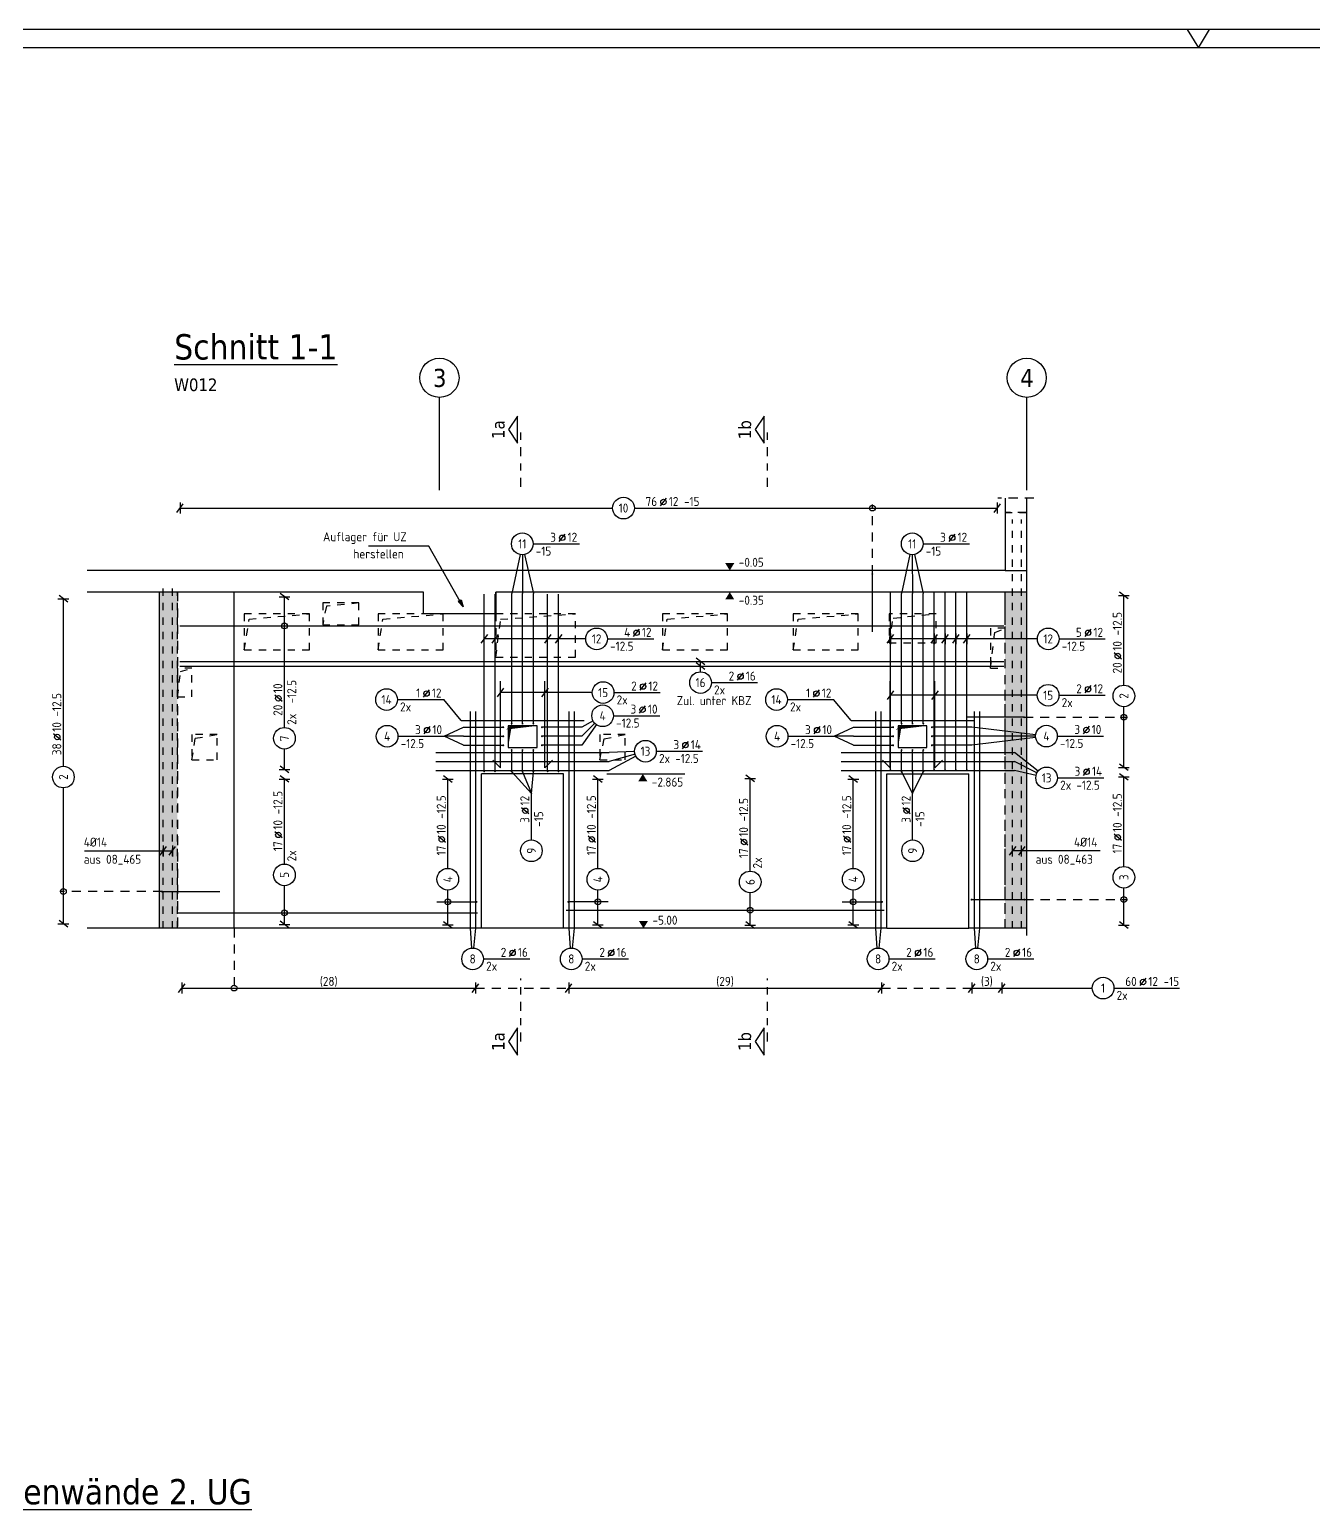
# Model space of a CAD drawing. Extents: x 40 to 126.2, y 46.1 to 88.1.
# Drawn here: x 53.51 to 71.27, y 67.64 to 88.1 of the extents above; entities that cross this region are included whole.
import ezdxf
from ezdxf.enums import TextEntityAlignment as Align

# ---------------------------------------------------------------- set-up
doc = ezdxf.new("R2010")
doc.units = 0
doc.header["$LTSCALE"] = 0.5
for name, pattern in [('AUSGEZOGEN', [1000.01, 1000, 0.01]), ('DASHDOTSMALL', [1.05, 0.5, -0.25, 0.05, -0.25]), ('DOT', [0.175, 0.05, -0.125]), ('HIDDEN', [0.375, 0.25, -0.125]), ('HIDDEN2', [0.187, 0.125, -0.062]), ('PUNKT', [0.175, 0.05, -0.125]), ('STRICHPUNKT2', [0.55, 0.25, -0.125, 0.05, -0.125]), ('VERDECKT', [0.375, 0.25, -0.125])]:
    doc.linetypes.add(name, pattern=pattern)
for name, color, linetype in [('ACHSEN', 7, 'Continuous'), ('AFU', 7, 'Continuous'), ('BETON', 7, 'Continuous'), ('DRUEBER', 7, 'Continuous'), ('grau_mittel', 7, 'Continuous'), ('HILFE', 7, 'Continuous'), ('koten', 7, 'Continuous'), ('RAHMEN', 7, 'Continuous'), ('RND', 7, 'Continuous'), ('SCHATTEN', 15, 'Continuous'), ('SCHNITTE', 7, 'Continuous'), ('SFP_Achsen', 7, 'Continuous'), ('TEXT', 7, 'Continuous'), ('VERDECKT', 7, 'Continuous'), ('WBZ', 7, 'Continuous')]:
    doc.layers.add(name, color=color, linetype=linetype)
doc.styles.add('helv', font='tahoma.ttf')
doc.styles.add('txt', font='isocp.shx')
doc.linetypes.add('AFU_50K', pattern='A,0.15,["/",Standard,S=0.2,R=0,X=-0.01,Y=-0.1],0.07,["/",Standard,S=0.2,R=0,X=-0.01,Y=-0.1],0.15', length=0.37)
doc.linetypes.add('AFU_50L', pattern='A,0.75,["/",Standard,S=0.2,R=0,X=-0.01,Y=-0.1],0.07,["/",Standard,S=0.2,R=0,X=-0.01,Y=-0.1],0.75', length=1.57)

# ---------------------------------------------------------------- blocks, each defined once
blk = doc.blocks.new('DINA0')
at = {"layer": 'RAHMEN'}
blk.add_line((118.9, 84.1), (0, 84.1), dxfattribs=at)
at = {"layer": 'RAHMEN', "color": 7, "linetype": 'Continuous'}
for p, q in [((59.14, 84.1), (59.45, 83.6)), ((59.45, 83.6), (59.76, 84.1))]:
    blk.add_line(p, q, dxfattribs=at)
at = {"layer": 'RAHMEN', "color": 5}
blk.add_line((118.4, 83.6), (2, 83.6), dxfattribs=at)
blk = doc.blocks.new('OKRD_O')
at = {"color": 0, "linetype": 'ByBlock'}
blk.add_solid([(-0.125, 0.202), (0.125, 0.202), (0, 0)], dxfattribs=at)
at = {"color": 0, "linetype": 'ByBlock', "style": 'txt'}
blk.add_attdef('OKRD', (0.25, 0.1), '', height=0.25, dxfattribs=at)
blk = doc.blocks.new('OKRD_U')
at = {"color": 0, "linetype": 'ByBlock'}
blk.add_solid([(-0.125, -0.202), (0.125, -0.202), (0, 0)], dxfattribs=at)
at = {"color": 0, "linetype": 'ByBlock', "style": 'txt'}
blk.add_attdef('OKRD', (0.25, -0.35), '', height=0.25, dxfattribs=at)
blk = doc.blocks.new('lei_gre')
at = {"layer": 'RND', "color": 7, "linetype": 'Continuous'}
for p, q in [((-0.09, -0.12), (0.09, 0.12)), ((0, 0.15), (0, -0.15))]:
    blk.add_line(p, q, dxfattribs=at)
blk = doc.blocks.new('Pfeillinie')
at = {"layer": 'TEXT', "linetype": 'Continuous'}
blk.add_hatch(color=7, dxfattribs=at).paths.add_polyline_path([(0, 0), (-0.8, 0.2), (-0.8, 0), (-0.8, -0.2)])
at = {"layer": 'TEXT', "color": 7, "linetype": 'Continuous'}
for p, q in [((-0.8, 0), (-0.8, 0.2)), ((-0.8, 0.2), (0, 0)), ((-0.8, 0), (-0.8, -0.2)), ((-0.8, -0.2), (0, 0))]:
    blk.add_line(p, q, dxfattribs=at)
blk = doc.blocks.new('RND_LEI')
at = {"layer": 'RND', "color": 7, "linetype": 'Continuous'}
blk.add_line((1.022, 0.066), (1.19, 0.27), dxfattribs=at)
for centre, radius in [((0, 0), 0.3), ((1.106, 0.168), 0.075)]:
    blk.add_circle(centre, radius, dxfattribs=at)
at = {"layer": 'RND', "color": 7, "linetype": 'Continuous', "style": 'txt'}
blk.add_attdef('POSL', text='', height=0.25, dxfattribs=at).set_placement((0, 0), align=Align.MIDDLE)
blk.add_attdef('ANZ', text='', height=0.25, dxfattribs=at).set_placement((0.931, 0.057), align=Align.RIGHT)
for tag, p in [('DUM', (1.253, 0.057)), ('ABSTD', (1.674, 0.057)), ('POSTXT', (0.374, -0.327))]:
    blk.add_attdef(tag, p, '', height=0.25, dxfattribs=at)
blk = doc.blocks.new('SCHN-2')
at = {"layer": 'SCHNITTE', "color": 6, "linetype": 'Continuous'}
blk.add_lwpolyline([(0.378, 0.088), (0, 0.34), (-0.378, 0.088)], close=True, dxfattribs=at)
at = {"layer": 'SCHNITTE', "color": 1, "linetype": 'DASHDOTSMALL', "style": 'helv'}
blk.add_attdef('SCHN-2', text='', height=0.35, dxfattribs=at).set_placement((0, 0.45), align=Align.CENTER)

msp = doc.modelspace()

# ---------------------------------------------------------------- hatches: boundary and pattern name
at = {"layer": 'grau_mittel'}
for points in [[(55.3058, 75.6732), (55.5558, 75.6732), (55.5558, 80.3232), (55.3058, 80.3232)], [(67.3058, 80.3232), (67.0058, 80.3232), (67.0058, 75.6732), (67.3058, 75.6732)]]:
    msp.add_hatch(color=61, dxfattribs=at).paths.add_polyline_path(points)

# ---------------------------------------------------------------- linework, layer by layer
at = {"layer": 'ACHSEN', "color": 140, "linetype": 'AUSGEZOGEN'}
for p, q in [((59.1808, 81.7322), (59.1808, 83.0171)), ((67.3058, 81.7322), (67.3058, 83.0171))]:
    msp.add_line(p, q, dxfattribs=at)
at = {"layer": 'AFU', "color": 8, "linetype": 'AFU_50K'}
msp.add_line((67.0058, 80.6232), (67.3058, 80.6232), dxfattribs=at)
at = {"layer": 'AFU', "color": 8, "linetype": 'AFU_50L'}
for p, q in [((58.9608, 80.3232), (55.3058, 80.3232)), ((58.9608, 80.0232), (58.9608, 80.3232)), ((67.3058, 80.3232), (59.9608, 80.3232)), ((59.9608, 80.3232), (59.9608, 80.0232)), ((59.9608, 80.0232), (58.9608, 80.0232)), ((59.7608, 75.6732), (55.3058, 75.6732)), ((65.3708, 75.6732), (60.8958, 75.6732)), ((67.3058, 75.6732), (66.5058, 75.6732))]:
    msp.add_line(p, q, dxfattribs=at)
at = {"layer": 'BETON', "color": 6, "linetype": 'AUSGEZOGEN'}
for p, q in [((67.0058, 81.6232), (67.0058, 80.6232)), ((67.3058, 75.5732), (67.3058, 81.6232)), ((67.0058, 80.6232), (54.3058, 80.6232)), ((55.3058, 80.3232), (54.3058, 80.3232)), ((55.3058, 75.6732), (55.3058, 80.3232)), ((59.7608, 75.6732), (59.7608, 77.8082)), ((60.8958, 77.8082), (59.7608, 77.8082)), ((60.8958, 75.6732), (60.8958, 77.8082)), ((65.3708, 75.6732), (65.3708, 77.8082)), ((65.3708, 77.8082), (66.5058, 77.8082)), ((66.5058, 75.6732), (66.5058, 77.8082)), ((55.3058, 75.6732), (54.3058, 75.6732)), ((60.8958, 75.6732), (59.7608, 75.6732)), ((65.3708, 75.6732), (66.5058, 75.6732))]:
    msp.add_line(p, q, dxfattribs=at)
for points in [[(60.1308, 78.4732), (60.1308, 78.1732), (60.5308, 78.1732), (60.5308, 78.4732)], [(65.5258, 78.4732), (65.5258, 78.1732), (65.9258, 78.1732), (65.9258, 78.4732)]]:
    msp.add_lwpolyline(points, close=True, dxfattribs=at)
at = {"layer": 'DRUEBER', "color": 7, "linetype": 'DOT'}
for p, q in [((67.0058, 81.4232), (67.3058, 81.4232)), ((59.9608, 80.0232), (58.9608, 80.0232))]:
    msp.add_line(p, q, dxfattribs=at)
at = {"layer": 'DRUEBER', "color": 7, "linetype": 'PUNKT'}
for p, q in [((55.5558, 75.6732), (55.5558, 80.3232)), ((58.9608, 80.3232), (55.5558, 80.3232)), ((58.9608, 80.0232), (58.9608, 80.3232)), ((67.0058, 80.3232), (59.9608, 80.3232)), ((59.9608, 80.0232), (59.9608, 80.3232)), ((67.0058, 75.6732), (67.0058, 80.3232))]:
    msp.add_line(p, q, dxfattribs=at)
at = {"layer": 'HILFE', "color": 102, "linetype": 'HIDDEN'}
msp.add_line((67.4058, 81.6232), (66.9058, 81.6232), dxfattribs=at)
at = {"layer": 'HILFE', "color": 102, "linetype": 'AUSGEZOGEN'}
for p, q in [((61.4942, 77.8082), (62.5749, 77.8082)), ((54.2708, 76.7434), (55.4853, 76.7434)), ((68.3239, 76.7434), (67.1094, 76.7434))]:
    msp.add_line(p, q, dxfattribs=at)
at = {"layer": 'RND', "color": 7, "linetype": 'AUSGEZOGEN'}
for p, q in [((55.592, 81.4861), (61.5769, 81.4861)), ((61.8769, 81.4861), (66.8982, 81.4861)), ((60.4768, 80.9912), (61.1168, 80.9912)), ((65.8718, 80.9912), (66.5118, 80.9912)), ((57.0358, 78.4512), (57.0358, 80.2604)), ((68.6497, 79.0369), (68.6497, 80.2759)), ((53.9771, 77.9161), (53.9771, 80.2316)), ((61.5049, 79.6764), (62.1449, 79.6764)), ((67.7528, 79.6764), (68.3928, 79.6764)), ((62.9428, 79.0715), (63.5828, 79.0715)), ((58.5989, 78.8365), (59.2389, 78.8365)), ((61.5948, 78.9334), (62.2348, 78.9334)), ((63.9939, 78.8365), (64.6339, 78.8365)), ((67.7522, 78.8962), (68.3922, 78.8962)), ((61.5882, 78.6139), (62.2282, 78.6139)), ((68.6497, 77.8995), (68.6497, 78.7369)), ((58.607, 78.3302), (59.247, 78.3302)), ((64.002, 78.3302), (64.642, 78.3302)), ((67.7281, 78.3324), (68.3681, 78.3324)), ((57.0358, 77.8706), (57.0358, 78.1512)), ((62.1811, 78.1233), (62.8211, 78.1233)), ((53.9771, 75.7352), (53.9771, 77.6161)), ((57.0358, 76.562), (57.0358, 77.7381)), ((59.2958, 76.5015), (59.2958, 77.7352)), ((61.3728, 76.5015), (61.3728, 77.7352)), ((63.4797, 76.4641), (63.4797, 77.7465)), ((64.9058, 76.5015), (64.9058, 77.7352)), ((67.7314, 77.7543), (68.3714, 77.7543)), ((68.6497, 76.5288), (68.6497, 77.7666)), ((60.452, 76.8966), (60.452, 77.5366)), ((65.7272, 76.8966), (65.7272, 77.5366)), ((57.0358, 75.727), (57.0358, 76.262)), ((59.2958, 75.7193), (59.2958, 76.2015)), ((61.3728, 75.7193), (61.3728, 76.2015)), ((63.4797, 75.7167), (63.4797, 76.1641)), ((64.9058, 75.7193), (64.9058, 76.2015)), ((68.6497, 75.7159), (68.6497, 76.2288)), ((59.7898, 75.2502), (60.4298, 75.2502)), ((61.1545, 75.2502), (61.7945, 75.2502)), ((65.3998, 75.2502), (66.0398, 75.2502)), ((66.7645, 75.2502), (67.4045, 75.2502)), ((55.6169, 74.8472), (59.6798, 74.8472)), ((60.9692, 74.8472), (65.2947, 74.8472)), ((66.5468, 74.8472), (66.9607, 74.8472)), ((66.9607, 74.8472), (68.2121, 74.8472)), ((68.5121, 74.8472), (69.4183, 74.8472))]:
    msp.add_line(p, q, dxfattribs=at)
at = {"layer": 'RND', "color": 102, "linetype": 'VERDECKT'}
for p, q in [((65.1699, 80.5731), (65.1699, 81.5361)), ((67.2682, 78.5938), (68.6997, 78.5938)), ((55.3434, 76.1816), (53.9271, 76.1816)), ((67.2734, 76.0712), (68.6997, 76.0712)), ((56.3397, 75.6732), (56.3397, 74.7972))]:
    msp.add_line(p, q, dxfattribs=at)
at = {"layer": 'RND', "color": 102, "linetype": 'AUSGEZOGEN'}
for p, q in [((60.2954, 80.8445), (60.1797, 80.3043)), ((60.3275, 80.8412), (60.3297, 80.3043)), ((60.3594, 80.8448), (60.4797, 80.3043)), ((65.6904, 80.8445), (65.5747, 80.3043)), ((65.7225, 80.8412), (65.7247, 80.3043)), ((65.7544, 80.8448), (65.8747, 80.3043)), ((61.2049, 79.6764), (59.7996, 79.6764)), ((67.4528, 79.6764), (65.4201, 79.6764)), ((62.7928, 79.2215), (62.7928, 79.3627)), ((59.4808, 78.5463), (59.2389, 78.8365)), ((61.2948, 78.9334), (60.0234, 78.9334)), ((64.8758, 78.5463), (64.6339, 78.8365)), ((67.4522, 78.8962), (65.4184, 78.8962)), ((59.247, 78.3302), (59.5126, 78.4552)), ((61.3067, 78.5417), (61.149, 78.4552)), ((61.3311, 78.5088), (61.149, 78.3302)), ((61.3515, 78.4914), (61.149, 78.2052)), ((64.642, 78.3302), (64.9076, 78.4552)), ((67.4292, 78.3501), (66.544, 78.4552)), ((59.5126, 78.2052), (59.247, 78.3302)), ((59.5126, 78.3302), (59.247, 78.3302)), ((64.9076, 78.2052), (64.642, 78.3302)), ((64.9076, 78.3302), (64.642, 78.3302)), ((67.4281, 78.3321), (66.544, 78.3302)), ((67.4293, 78.3141), (66.544, 78.2052)), ((61.8812, 78.1178), (61.5283, 78.1048)), ((61.8868, 78.0821), (61.5283, 77.9798)), ((61.8988, 78.0526), (61.5283, 77.8548)), ((67.4637, 77.8473), (67.1383, 78.1048)), ((60.1797, 77.8393), (60.452, 77.5366)), ((60.3297, 77.8393), (60.452, 77.5366)), ((60.452, 77.5366), (60.4797, 77.8393)), ((65.5747, 77.8393), (65.7272, 77.5366)), ((65.7247, 77.8393), (65.7272, 77.5366)), ((65.7272, 77.5366), (65.8747, 77.8393)), ((67.4477, 77.8223), (67.1383, 77.9798)), ((67.4351, 77.7875), (67.1383, 77.8548)), ((59.6287, 75.3998), (59.6084, 75.6732)), ((59.6552, 75.3995), (59.6834, 75.6732)), ((60.9935, 75.3998), (60.9732, 75.6732)), ((61.0199, 75.3995), (61.0482, 75.6732)), ((65.2387, 75.3998), (65.2184, 75.6732)), ((65.2652, 75.3995), (65.2934, 75.6732)), ((66.6035, 75.3998), (66.5832, 75.6732)), ((66.6299, 75.3995), (66.6582, 75.6732))]:
    msp.add_line(p, q, dxfattribs=at)
at = {"layer": 'RND', "color": 7, "linetype": 'VERDECKT'}
for p, q in [((59.6798, 74.8472), (60.9692, 74.8472)), ((65.2947, 74.8472), (66.5468, 74.8472))]:
    msp.add_line(p, q, dxfattribs=at)
at = {"layer": 'RND', "color": 1, "linetype": 'HIDDEN2'}
for points in [[(67.1094, 75.6732), (67.1094, 81.3282)], [(67.2353, 75.6732), (67.2353, 81.3282)], [(55.3594, 75.6732), (55.3594, 80.4232)], [(55.4853, 75.6732), (55.4853, 80.4232)]]:
    msp.add_lwpolyline(points, dxfattribs=at)
at = {"layer": 'RND', "color": 102, "linetype": 'AUSGEZOGEN'}
msp.add_lwpolyline([(59.5099, 80.1182), (59.0355, 80.9594), (58.2001, 80.9594)], dxfattribs=at)
at = {"layer": 'RND', "color": 7, "linetype": 'AUSGEZOGEN'}
for points, const_width in [([(65.1637, 80.5731, 1), (65.1762, 80.5731, 1)], 0.0125), ([(67.2752, 78.5938, 1), (67.2612, 78.5938, 1)], 0.014), ([(60.0556, 78.4552, 1), (60.0696, 78.4552, 1)], 0.014), ([(60.1735, 78.5043, 1), (60.186, 78.5043, 1)], 0.0125), ([(60.3235, 78.5043, 1), (60.336, 78.5043, 1)], 0.0125), ([(60.4735, 78.5043, 1), (60.486, 78.5043, 1)], 0.0125), ([(60.606, 78.4552, -1), (60.592, 78.4552, -1)], 0.014), ([(65.4506, 78.4552, 1), (65.4646, 78.4552, 1)], 0.014), ([(65.5685, 78.5043, 1), (65.581, 78.5043, 1)], 0.0125), ([(65.7185, 78.5043, 1), (65.731, 78.5043, 1)], 0.0125), ([(65.8685, 78.5043, 1), (65.881, 78.5043, 1)], 0.0125), ([(66.001, 78.4552, -1), (65.987, 78.4552, -1)], 0.014), ([(60.0556, 78.3302, 1), (60.0696, 78.3302, 1)], 0.014), ([(60.0556, 78.2052, 1), (60.0696, 78.2052, 1)], 0.014), ([(60.606, 78.3302, -1), (60.592, 78.3302, -1)], 0.014), ([(60.606, 78.2052, -1), (60.592, 78.2052, -1)], 0.014), ([(65.4506, 78.3302, 1), (65.4646, 78.3302, 1)], 0.014), ([(65.4506, 78.2052, 1), (65.4646, 78.2052, 1)], 0.014), ([(66.001, 78.3302, -1), (65.987, 78.3302, -1)], 0.014), ([(66.001, 78.2052, -1), (65.987, 78.2052, -1)], 0.014), ([(60.1735, 78.1393, 1), (60.186, 78.1393, 1)], 0.0125), ([(60.3235, 78.1393, 1), (60.336, 78.1393, 1)], 0.0125), ([(60.4735, 78.1393, 1), (60.486, 78.1393, 1)], 0.0125), ([(65.5685, 78.1393, 1), (65.581, 78.1393, 1)], 0.0125), ([(65.7185, 78.1393, 1), (65.731, 78.1393, 1)], 0.0125), ([(65.8685, 78.1393, 1), (65.881, 78.1393, 1)], 0.0125), ([(59.8058, 77.8444, -1), (59.7933, 77.8444, -1)], 0.0125), ([(59.9558, 77.8444, -1), (59.9433, 77.8444, -1)], 0.0125), ([(60.1735, 77.8393, 1), (60.186, 77.8393, 1)], 0.0125), ([(60.3235, 77.8393, 1), (60.336, 77.8393, 1)], 0.0125), ([(60.4735, 77.8393, 1), (60.486, 77.8393, 1)], 0.0125), ([(60.6713, 77.8444, 1), (60.6838, 77.8444, 1)], 0.0125), ([(60.8213, 77.8444, 1), (60.8338, 77.8444, 1)], 0.0125), ([(65.4264, 77.8623, -1), (65.4139, 77.8623, -1)], 0.0125), ([(65.5685, 77.8393, 1), (65.581, 77.8393, 1)], 0.0125), ([(65.7185, 77.8393, 1), (65.731, 77.8393, 1)], 0.0125), ([(65.8685, 77.8393, 1), (65.881, 77.8393, 1)], 0.0125), ([(66.0203, 77.8623, 1), (66.0328, 77.8623, 1)], 0.0125), ([(66.1703, 77.8623, 1), (66.1828, 77.8623, 1)], 0.0125), ([(66.3203, 77.8623, 1), (66.3328, 77.8623, 1)], 0.0125), ([(66.4703, 77.8623, 1), (66.4828, 77.8623, 1)], 0.0125), ([(55.3364, 76.1816, 1), (55.3504, 76.1816, 1)], 0.014), ([(59.6856, 76.0391, 1), (59.6996, 76.0391, 1)], 0.014), ([(60.971, 76.0391, -1), (60.957, 76.0391, -1)], 0.014), ([(65.2956, 76.0391, 1), (65.3096, 76.0391, 1)], 0.014), ([(66.5364, 76.0712, 1), (66.5504, 76.0712, 1)], 0.014), ([(67.2664, 76.0712, 1), (67.2804, 76.0712, 1)], 0.014)]:
    msp.add_lwpolyline(points, format="xyb", close=True, dxfattribs=dict(at, const_width=const_width))
at = {"layer": 'RND', "color": 1, "linetype": 'AUSGEZOGEN'}
for points in [[(65.1699, 79.7731), (65.1699, 80.5731)], [(56.3397, 75.6732), (56.3397, 80.3232)], [(59.7996, 77.8444), (59.7996, 80.2944)], [(59.9496, 77.8444), (59.9496, 80.2944)], [(60.1797, 78.5043), (60.1797, 80.3043)], [(60.3297, 78.5043), (60.3297, 80.3043)], [(60.4797, 78.5043), (60.4797, 80.3043)], [(60.6775, 77.8444), (60.6775, 80.2944)], [(60.8275, 77.8444), (60.8275, 80.2944)], [(65.4201, 77.8623), (65.4201, 80.3123)], [(65.5747, 78.5043), (65.5747, 80.3043)], [(65.7247, 78.5043), (65.7247, 80.3043)], [(65.8747, 78.5043), (65.8747, 80.3043)], [(66.0265, 77.8623), (66.0265, 80.3123)], [(66.1765, 77.8623), (66.1765, 80.3123)], [(66.3265, 77.8623), (66.3265, 80.3123)], [(66.4765, 77.8623), (66.4765, 80.3123)], [(55.5874, 79.8549), (66.9874, 79.8549)], [(55.5874, 79.3627), (66.9874, 79.3627)], [(55.5874, 79.2983), (66.9874, 79.2983)], [(59.9173, 77.9971), (60.0234, 77.891), (60.0234, 79.091)], [(60.7443, 77.9971), (60.6382, 77.891), (60.6382, 79.091)], [(65.3123, 77.9971), (65.4184, 77.891), (65.4184, 79.091)], [(66.1393, 77.9971), (66.0332, 77.891), (66.0332, 79.091)], [(59.6084, 75.6732), (59.6084, 78.6732)], [(59.6834, 75.6732), (59.6834, 78.6732)], [(60.9732, 75.6732), (60.9732, 78.6732)], [(61.0482, 75.6732), (61.0482, 78.6732)], [(65.2184, 75.6732), (65.2184, 78.6732)], [(65.2934, 75.6732), (65.2934, 78.6732)], [(66.5832, 75.6732), (66.5832, 78.6732)], [(66.6582, 75.6732), (66.6582, 78.6732)], [(59.4808, 78.5463), (61.1808, 78.5463)], [(59.5126, 78.4552), (60.0626, 78.4552)], [(61.149, 78.4552), (60.599, 78.4552)], [(64.8758, 78.5463), (66.5758, 78.5463)], [(64.9076, 78.4552), (65.4576, 78.4552)], [(66.544, 78.4552), (65.994, 78.4552)], [(67.2682, 78.5938), (66.4682, 78.5938)], [(59.5126, 78.3302), (60.0626, 78.3302)], [(59.5126, 78.2052), (60.0626, 78.2052)], [(61.149, 78.3302), (60.599, 78.3302)], [(61.149, 78.2052), (60.599, 78.2052)], [(64.9076, 78.3302), (65.4576, 78.3302)], [(64.9076, 78.2052), (65.4576, 78.2052)], [(66.544, 78.3302), (65.994, 78.3302)], [(66.544, 78.2052), (65.994, 78.2052)], [(59.1283, 78.1048), (61.5283, 78.1048)], [(60.1797, 77.8393), (60.1797, 78.1393)], [(60.3297, 77.8393), (60.3297, 78.1393)], [(60.4797, 77.8393), (60.4797, 78.1393)], [(64.7383, 78.1048), (67.1383, 78.1048)], [(65.5747, 77.8393), (65.5747, 78.1393)], [(65.7247, 77.8393), (65.7247, 78.1393)], [(65.8747, 77.8393), (65.8747, 78.1393)], [(59.1283, 77.9798), (61.5283, 77.9798)], [(59.1283, 77.8548), (61.5283, 77.8548)], [(64.7383, 77.9798), (67.1383, 77.9798)], [(64.7383, 77.8548), (67.1383, 77.8548)], [(55.3434, 76.1816), (56.1434, 76.1816)], [(59.1426, 76.0391), (59.6926, 76.0391)], [(61.514, 76.0391), (60.964, 76.0391)], [(64.7526, 76.0391), (65.3026, 76.0391)], [(66.5434, 76.0712), (67.2734, 76.0712)], [(55.5558, 75.8874), (59.7058, 75.8874)], [(60.9333, 75.9231), (65.3333, 75.9231)]]:
    msp.add_lwpolyline(points, dxfattribs=at)
at = {"layer": 'RND', "color": 7, "linetype": 'AUSGEZOGEN'}
for centre in [(65.1699, 81.4861), (57.0358, 79.8549), (68.6497, 78.5938), (53.9771, 76.1816), (59.2958, 76.0391), (61.3728, 76.0391), (63.4797, 75.9231), (64.9058, 76.0391), (68.6497, 76.0712), (57.0358, 75.8874), (56.3397, 74.8472)]:
    msp.add_circle(centre, 0.04, dxfattribs=at)
at = {"layer": 'SCHATTEN', "color": 1, "linetype": 'AUSGEZOGEN'}
for points in [[(60.1308, 78.1732, 0, 0.0489, 0), (60.1552, 78.4712, 0, 0, 0), (60.1322, 78.4497, 0.0472, 0, 0), (60.5308, 78.4732, 0, 0, 0)], [(65.5258, 78.1732, 0, 0.0489, 0), (65.5502, 78.4712, 0, 0, 0), (65.5272, 78.4497, 0.0472, 0, 0), (65.9258, 78.4732, 0, 0, 0)]]:
    msp.add_lwpolyline(points, format="xyseb", dxfattribs=at)
at = {"layer": 'SCHNITTE', "color": 6, "linetype": 'STRICHPUNKT2'}
for p, q in [((60.3063, 81.7792), (60.3063, 82.5703)), ((63.7176, 81.7792), (63.7176, 82.5703)), ((60.3063, 74.1075), (60.3063, 74.9805)), ((63.7176, 74.1075), (63.7176, 74.9805))]:
    msp.add_line(p, q, dxfattribs=at)
at = {"layer": 'SFP_Achsen', "color": 7, "linetype": 'AUSGEZOGEN'}
for centre in [(59.1808, 83.2875), (67.3058, 83.2875)]:
    msp.add_circle(centre, 0.2705, dxfattribs=at)
at = {"layer": 'VERDECKT', "color": 7, "linetype": 'HIDDEN'}
for p, q in [((67.3058, 81.4232), (67.0058, 81.4232)), ((58.9608, 80.3232), (55.5558, 80.3232)), ((55.5558, 80.3232), (55.5558, 75.6732)), ((58.9608, 80.0232), (58.9608, 80.3232)), ((67.0058, 80.3232), (59.9608, 80.3232)), ((59.9608, 80.3232), (59.9608, 80.0232)), ((67.0058, 75.6732), (67.0058, 80.3232)), ((59.9608, 80.0232), (58.9608, 80.0232))]:
    msp.add_line(p, q, dxfattribs=at)
at = {"layer": 'WBZ', "color": 102, "linetype": 'HIDDEN2'}
for p, q in [((57.6163, 80.1281), (57.5658, 79.8732)), ((58.0658, 80.1732), (57.6163, 80.1281)), ((56.4808, 79.5232), (56.5472, 79.9481)), ((56.5472, 79.9481), (57.3808, 80.0232)), ((58.3308, 79.5232), (58.3972, 79.9481)), ((58.3972, 79.9481), (59.2308, 80.0232)), ((59.9608, 79.4232), (60.0272, 79.9481)), ((60.0272, 79.9481), (61.0608, 80.0232)), ((62.2658, 79.5232), (62.3322, 79.9481)), ((62.3322, 79.9481), (63.1658, 80.0232)), ((64.0758, 79.5232), (64.1422, 79.9481)), ((64.1422, 79.9481), (64.9758, 80.0232)), ((65.4008, 79.6232), (65.4579, 79.9648)), ((65.4579, 79.9648), (66.0508, 80.0232)), ((66.8629, 79.7648), (67.0058, 79.8232)), ((66.8058, 79.2732), (66.8629, 79.7648)), ((55.5558, 78.8732), (55.5997, 79.2258)), ((55.5997, 79.2258), (55.7558, 79.2732)), ((55.7558, 78.0032), (55.8029, 78.3026)), ((55.8029, 78.3026), (56.1058, 78.3532)), ((61.4008, 78.0032), (61.4579, 78.2948)), ((61.4579, 78.2948), (61.7508, 78.3532))]:
    msp.add_line(p, q, dxfattribs=at)
for points in [[(57.5658, 79.8732), (58.0658, 79.8732), (58.0658, 80.1732), (57.5658, 80.1732)], [(56.4808, 79.5232), (57.3808, 79.5232), (57.3808, 80.0232), (56.4808, 80.0232)], [(58.3308, 79.5232), (59.2308, 79.5232), (59.2308, 80.0232), (58.3308, 80.0232)], [(59.9608, 79.4232), (61.0608, 79.4232), (61.0608, 80.0232), (59.9608, 80.0232)], [(62.2658, 79.5232), (63.1658, 79.5232), (63.1658, 80.0232), (62.2658, 80.0232)], [(64.0758, 79.5232), (64.9758, 79.5232), (64.9758, 80.0232), (64.0758, 80.0232)], [(65.4008, 79.6232), (66.0508, 79.6232), (66.0508, 80.0232), (65.4008, 80.0232)], [(66.8058, 79.2732), (67.0058, 79.2732), (67.0058, 79.8232), (66.8058, 79.8232)], [(55.5558, 78.8732), (55.7558, 78.8732), (55.7558, 79.2732), (55.5558, 79.2732)], [(55.7558, 78.0032), (56.1058, 78.0032), (56.1058, 78.3532), (55.7558, 78.3532)], [(61.4008, 78.0032), (61.7508, 78.0032), (61.7508, 78.3532), (61.4008, 78.3532)]]:
    msp.add_lwpolyline(points, close=True, dxfattribs=at)

# ---------------------------------------------------------------- block references
at = {"layer": 'koten', "color": 7, "linetype": 'AUSGEZOGEN', "xscale": 0.5, "yscale": 0.5, "zscale": 0.5}
for name, p, values in [('OKRD_O', (63.1971, 80.6232), {'OKRD': '-0.05'}), ('OKRD_U', (63.1971, 80.3232), {'OKRD': '-0.35'}), ('OKRD_U', (61.9942, 77.8082), {'OKRD': '-2.865'}), ('OKRD_O', (62.0032, 75.6732), {'OKRD': '-5.00'})]:
    msp.add_blockref(name, p, dxfattribs=at).add_auto_attribs(values)
at = {"layer": 'RAHMEN', "color": 7, "linetype": 'AUSGEZOGEN', "xscale": 0.5, "yscale": 0.5, "zscale": 0.5}
msp.add_blockref('DINA0', (39.9553, 46.0537), dxfattribs=at)
at = {"layer": 'RND', "color": 7, "linetype": 'AUSGEZOGEN', "xscale": 0.5, "yscale": 0.5, "zscale": 0.5}
for p in [(55.592, 81.4861), (66.8982, 81.4861), (65.4201, 79.6764), (66.0265, 79.6764), (66.1765, 79.6764), (66.3265, 79.6764), (66.4765, 79.6764), (55.3594, 76.7434), (55.4853, 76.7434), (55.6169, 74.8472), (59.6798, 74.8472), (60.9692, 74.8472), (65.2947, 74.8472), (66.5468, 74.8472), (66.9607, 74.8472)]:
    msp.add_blockref('lei_gre', p, dxfattribs=at)
for p, values in [((61.7269, 81.4861), {'POSL': '10', 'DUM': '12', 'ANZ': '76', 'ABSTD': '-15'}), ((60.3268, 80.9912), {'POSL': '11', 'DUM': '12', 'ANZ': '3', 'POSTXT': '-15'}), ((65.7218, 80.9912), {'POSL': '11', 'DUM': '12', 'ANZ': '3', 'POSTXT': '-15'}), ((61.3549, 79.6764), {'POSL': '12', 'DUM': '12', 'ANZ': '4', 'POSTXT': '-12.5'}), ((67.6028, 79.6764), {'POSL': '12', 'DUM': '12', 'ANZ': '5', 'POSTXT': '-12.5'}), ((62.7928, 79.0715), {'POSL': '16', 'DUM': '16', 'ANZ': '2', 'POSTXT': '2x'}), ((61.4448, 78.9334), {'POSL': '15', 'DUM': '12', 'ANZ': '2', 'POSTXT': '2x'}), ((67.6022, 78.8962), {'POSL': '15', 'DUM': '12', 'ANZ': '2', 'POSTXT': '2x'}), ((58.4489, 78.8365), {'POSL': '14', 'DUM': '12', 'ANZ': '1', 'POSTXT': '2x'}), ((63.8439, 78.8365), {'POSL': '14', 'DUM': '12', 'ANZ': '1', 'POSTXT': '2x'}), ((61.4382, 78.6139), {'POSL': '4', 'DUM': '10', 'ANZ': '3', 'POSTXT': '-12.5'}), ((58.457, 78.3302), {'POSL': '4', 'DUM': '10', 'ANZ': '3', 'POSTXT': '-12.5'}), ((63.852, 78.3302), {'POSL': '4', 'DUM': '10', 'ANZ': '3', 'POSTXT': '-12.5'}), ((67.5781, 78.3324), {'POSL': '4', 'DUM': '10', 'ANZ': '3', 'POSTXT': '-12.5'}), ((62.0311, 78.1233), {'POSL': '13', 'DUM': '14', 'ANZ': '3', 'POSTXT': '2x -12.5'}), ((67.5814, 77.7543), {'POSL': '13', 'DUM': '14', 'ANZ': '3', 'POSTXT': '2x -12.5'}), ((59.6398, 75.2502), {'POSL': '8', 'DUM': '16', 'ANZ': '2', 'POSTXT': '2x'}), ((61.0045, 75.2502), {'POSL': '8', 'DUM': '16', 'ANZ': '2', 'POSTXT': '2x'}), ((65.2498, 75.2502), {'POSL': '8', 'DUM': '16', 'ANZ': '2', 'POSTXT': '2x'}), ((66.6145, 75.2502), {'POSL': '8', 'DUM': '16', 'ANZ': '2', 'POSTXT': '2x'}), ((68.3621, 74.8472), {'POSL': '1', 'DUM': '12', 'ANZ': '60', 'ABSTD': '-15', 'POSTXT': '2x'})]:
    msp.add_blockref('RND_LEI', p, dxfattribs=at).add_auto_attribs(values)
for p, rotation in [((53.9771, 80.2316), 90), ((57.0358, 80.2604), 90), ((68.6497, 80.2759), 90), ((57.0358, 77.8706), 90), ((57.0358, 77.7381), 90), ((59.2958, 77.7352), 90), ((61.3728, 77.7352), 90), ((63.4797, 77.7465), 90), ((64.9058, 77.7352), 90), ((68.6497, 77.8995), 90), ((68.6497, 77.7666), 90), ((67.1094, 76.7434), 180), ((67.2353, 76.7434), 180), ((53.9771, 75.7352), 90), ((57.0358, 75.727), 90), ((59.2958, 75.7193), 90), ((61.3728, 75.7193), 90), ((63.4797, 75.7167), 90), ((64.9058, 75.7193), 90), ((68.6497, 75.7159), 90)]:
    msp.add_blockref('lei_gre', p, dxfattribs=dict(at, rotation=rotation))
at = {"layer": 'RND', "color": 102, "linetype": 'AUSGEZOGEN'}
for name, p, xscale, yscale, zscale, rotation in [('Pfeillinie', (59.5099, 80.1182), -0.125, 0.125, 0.125, 119.4181572125644), ('lei_gre', (59.7996, 79.6764), 0.5, 0.5, 0.5, 180), ('lei_gre', (59.9496, 79.6764), 0.5, 0.5, 0.5, 180), ('lei_gre', (60.6775, 79.6764), 0.5, 0.5, 0.5, 180), ('lei_gre', (60.8275, 79.6764), 0.5, 0.5, 0.5, 180), ('lei_gre', (62.7928, 79.3627), 0.5, 0.5, 0.5, 90), ('lei_gre', (62.7928, 79.2983), 0.5, 0.5, 0.5, 90), ('lei_gre', (60.0234, 78.9334), 0.5, 0.5, 0.5, 180), ('lei_gre', (60.6382, 78.9334), 0.5, 0.5, 0.5, 180), ('lei_gre', (65.4184, 78.8962), 0.5, 0.5, 0.5, 180), ('lei_gre', (66.0332, 78.8962), 0.5, 0.5, 0.5, 180)]:
    msp.add_blockref(name, p, dxfattribs=dict(at, xscale=xscale, yscale=yscale, zscale=zscale, rotation=rotation))
at = {"layer": 'RND', "color": 7, "linetype": 'AUSGEZOGEN', "xscale": 0.5, "yscale": 0.5, "zscale": 0.5, "rotation": 90}
for p, values in [((68.6497, 78.8869), {'POSL': '2', 'DUM': '10', 'ANZ': '20', 'ABSTD': '-12.5'}), ((57.0358, 78.3012), {'POSL': '7', 'DUM': '10', 'ANZ': '20', 'POSTXT': '2x  -12.5'}), ((53.9771, 77.7661), {'POSL': '2', 'DUM': '10', 'ANZ': '38', 'ABSTD': '-12.5'}), ((57.0358, 76.412), {'POSL': '5', 'DUM': '10', 'ANZ': '17', 'ABSTD': '-12.5', 'POSTXT': '2x'}), ((59.2958, 76.3515), {'POSL': '4', 'DUM': '10', 'ANZ': '17', 'ABSTD': '-12.5'}), ((60.452, 76.7466), {'POSL': '9', 'DUM': '12', 'ANZ': '3', 'POSTXT': '  -15'}), ((61.3728, 76.3515), {'POSL': '4', 'DUM': '10', 'ANZ': '17', 'ABSTD': '-12.5'}), ((63.4797, 76.3141), {'POSL': '6', 'DUM': '10', 'ANZ': '17', 'ABSTD': '-12.5', 'POSTXT': '2x'}), ((64.9058, 76.3515), {'POSL': '4', 'DUM': '10', 'ANZ': '17', 'ABSTD': '-12.5'}), ((65.7272, 76.7466), {'POSL': '9', 'DUM': '12', 'ANZ': '3', 'POSTXT': '  -15'}), ((68.6497, 76.3788), {'POSL': '3', 'DUM': '10', 'ANZ': '17', 'ABSTD': '-12.5'})]:
    msp.add_blockref('RND_LEI', p, dxfattribs=at).add_auto_attribs(values)
at = {"layer": 'SCHNITTE', "color": 6, "linetype": 'STRICHPUNKT2', "xscale": 0.5, "yscale": 0.5, "zscale": 0.5, "rotation": 90}
for p, values in [((60.3063, 82.5703), {'SCHN-2': '1a'}), ((63.7176, 82.5703), {'SCHN-2': '1b'}), ((60.3063, 74.1075), {'SCHN-2': '1a'}), ((63.7176, 74.1075), {'SCHN-2': '1b'})]:
    msp.add_blockref('SCHN-2', p, dxfattribs=at).add_auto_attribs(values)

# ---------------------------------------------------------------- texts
at = {"layer": 'RND', "color": 7, "linetype": 'AUSGEZOGEN', "style": 'txt'}
for s, p in [('(28)', (57.6484, 74.9397)), ('(29)', (63.1319, 74.9397)), ('(3)', (66.7538, 74.9397))]:
    msp.add_text(s, height=0.125, dxfattribs=at).set_placement(p, align=Align.MIDDLE)
at = {"layer": 'SFP_Achsen', "color": 6, "linetype": 'AUSGEZOGEN', "style": 'helv'}
for s, p in [('3', (59.0902, 83.1613)), ('4', (67.2152, 83.1613))]:
    msp.add_text(s, height=0.25, dxfattribs=at).set_placement(p)
at = {"layer": 'TEXT', "color": 5, "linetype": 'AUSGEZOGEN', "style": 'helv'}
for s, p in [('%%uSchnitt 1-1', (55.5111, 83.541)), ('%%UGrundriss Innenwände 2. UG', (50.6553, 67.7063))]:
    msp.add_text(s, height=0.35, dxfattribs=at).set_placement(p)
at = {"layer": 'TEXT', "color": 1, "linetype": 'AUSGEZOGEN', "style": 'helv'}
msp.add_text('W012', height=0.175, dxfattribs=at).set_placement((55.5111, 83.1035))
at = {"layer": 'TEXT', "color": 7, "linetype": 'AUSGEZOGEN', "style": 'txt'}
for s, p in [('Auflager für UZ', (57.5699, 81.0271)), ('herstellen', (57.99, 80.7896)), ('Zul. unter KBZ', (62.4632, 78.7599)), ('4%%C14', (54.2596, 76.8031)), ('4%%C14', (67.9601, 76.8031)), ('aus 08_465', (54.2596, 76.5656)), ('aus 08_463', (67.4296, 76.5656))]:
    msp.add_text(s, height=0.125, dxfattribs=at).set_placement(p)

doc.saveas('drawing.dxf')
